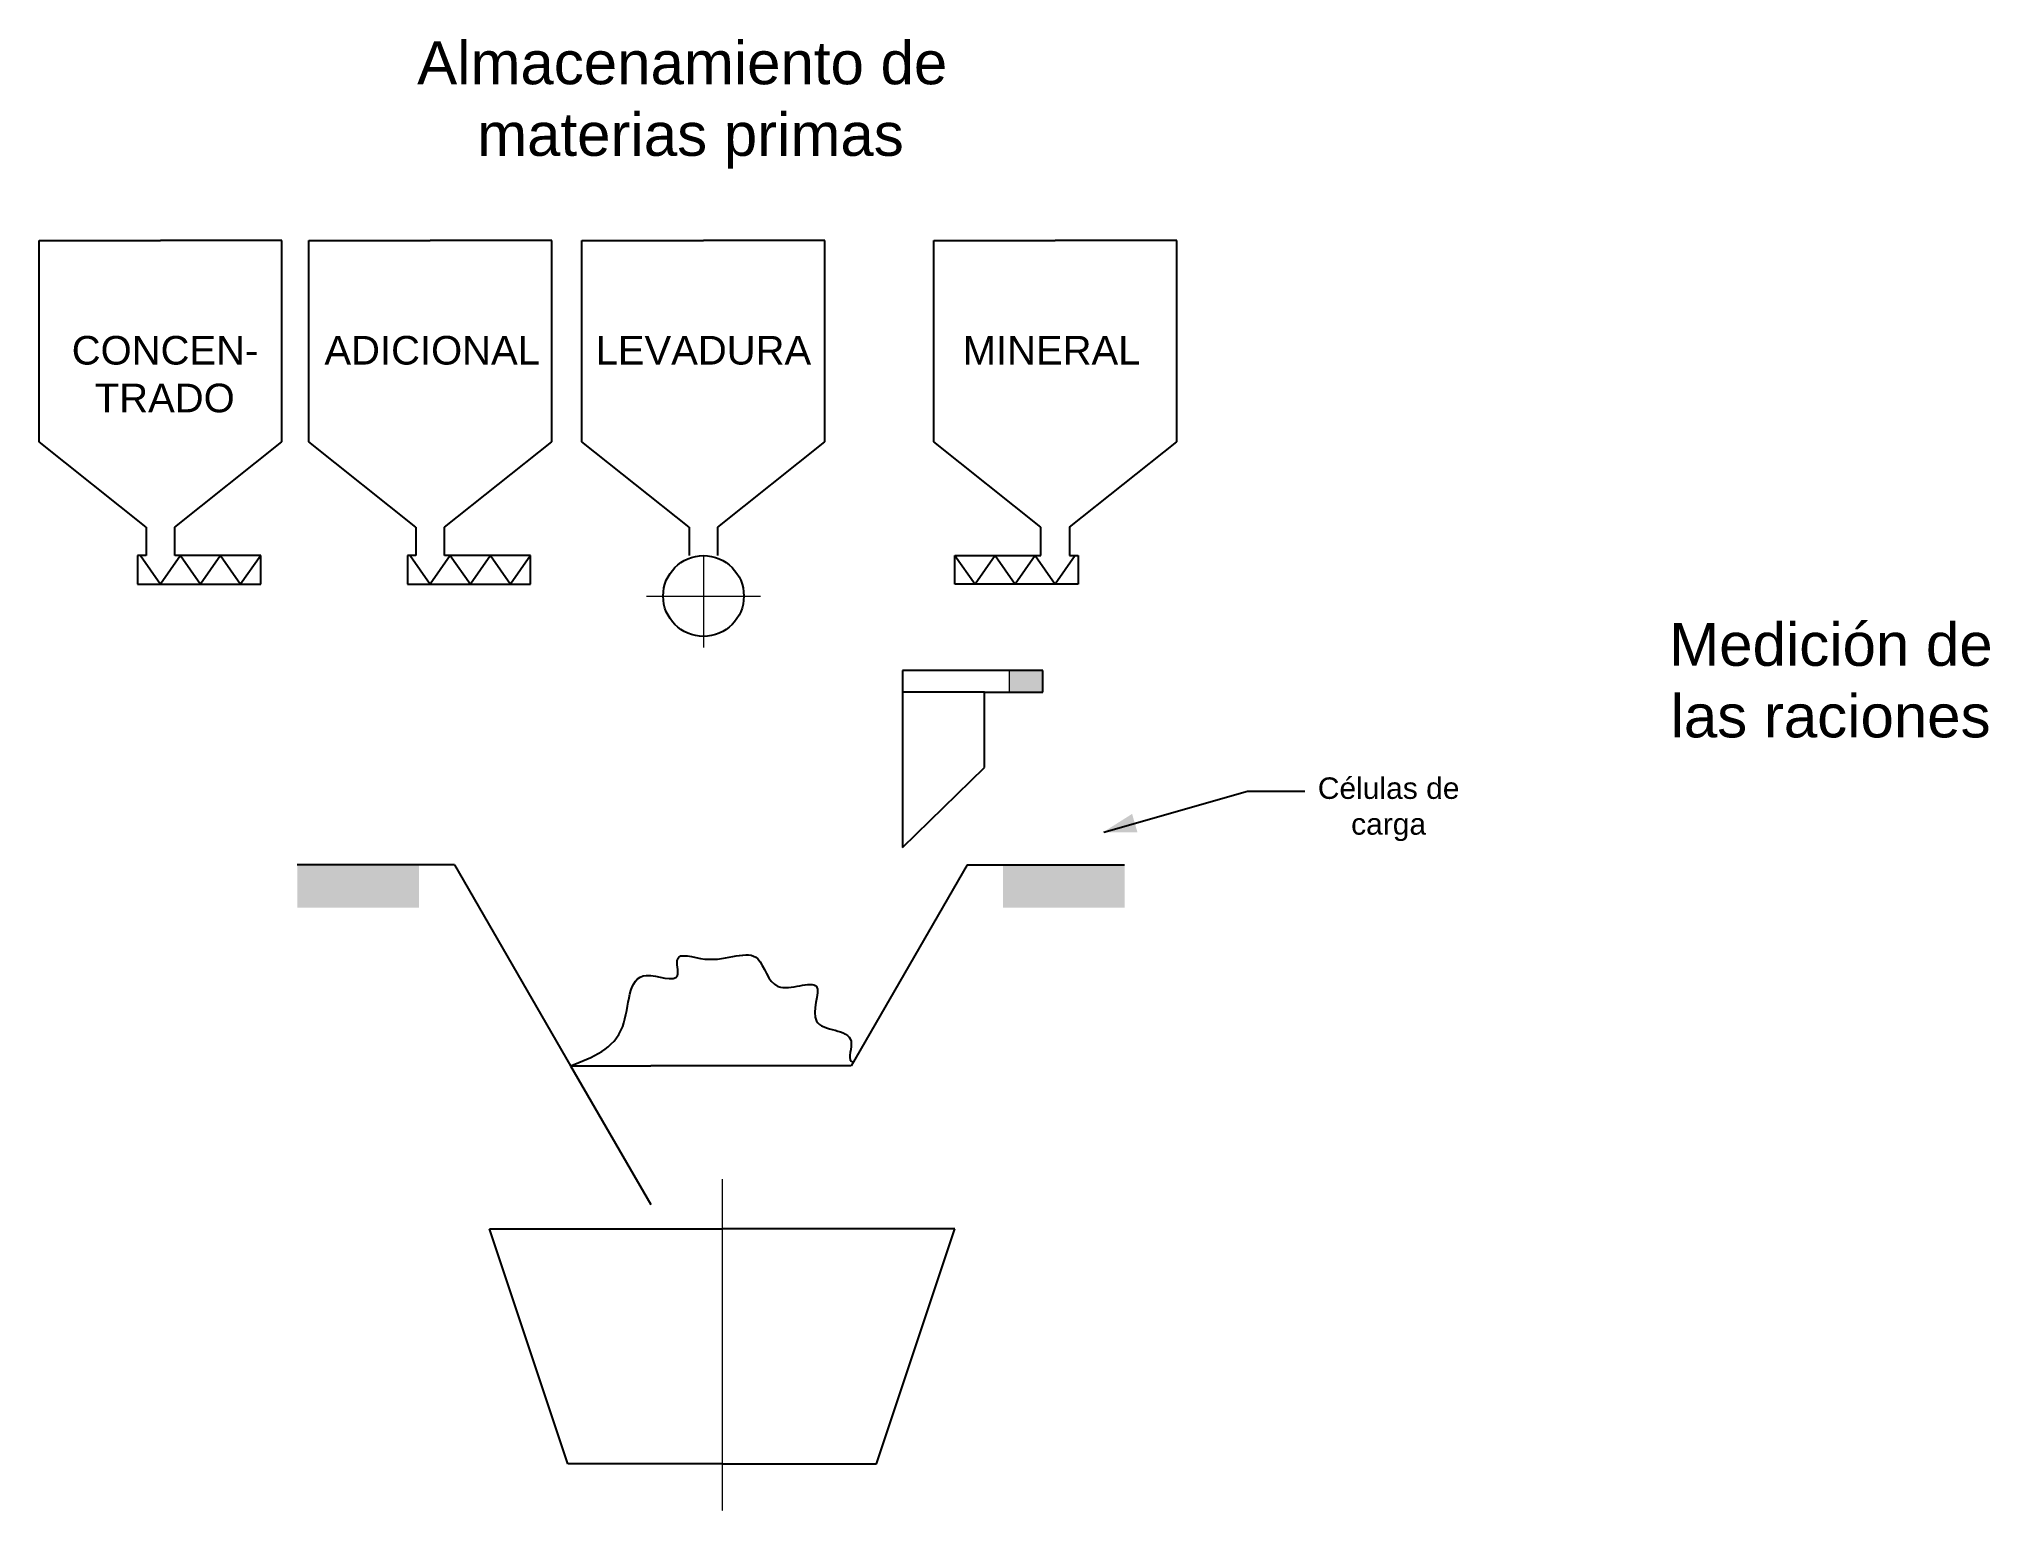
# Model space of a CAD drawing. Header units: millimetres. Extents: x 373 to 7188, y 1294 to 6435.
import ezdxf
from ezdxf import colors
from ezdxf.entities.mleader import LeaderData, LeaderLine
from ezdxf.math import Vec2, Vec3

# ---------------------------------------------------------------- set-up
doc = ezdxf.new("R2010")
doc.units = ezdxf.units.MM
doc.header["$LTSCALE"] = 0.1
doc.linetypes.add('ACAD_ISO10W100', pattern=[18, 12, -3, 0, -3])
for name, color, linetype in [('ConveyorBelt', 7, 'Continuous'), ('Gates', 7, 'Continuous'), ('Hopper', 7, 'Continuous'), ('Texto', 7, 'Continuous'), ('UberCow', 7, 'Continuous')]:
    doc.layers.add(name, color=color, linetype=linetype)
doc.layers.add('Trazo Punto', color=10, linetype='ACAD_ISO10W100', lineweight=18)
doc.styles.get("Standard").update_dxf_attribs({"font": 'arial.ttf'})

msp = doc.modelspace()

# ---------------------------------------------------------------- hatches: boundary and pattern name
at = {"layer": 'Gates'}
h = msp.add_hatch(color=256, dxfattribs=at)
h.dxf.hatch_style = 1
h.paths.add_polyline_path([(3879.7, 4229.6), (3763, 4229.6), (3763, 4154.2), (3879.7, 4154.2)])
h = msp.add_hatch(color=256, dxfattribs=at)
h.dxf.hatch_style = 1
h.paths.add_polyline_path([(4088.7, 3663.8), (4210.3, 3664.2), (4191.5, 3728.8)])
h = msp.add_hatch(color=256, dxfattribs=at)
h.dxf.hatch_style = 1
h.paths.add_polyline_path([(1700, 3550.4), (1575, 3550.4), (1275, 3550.4), (1275, 3400.8), (1700, 3400.8)])
h = msp.add_hatch(color=256, dxfattribs=at)
h.dxf.hatch_style = 1
h.paths.add_polyline_path([(3740.2, 3550.4), (3865.2, 3550.4), (4165.2, 3550.4), (4165.2, 3400.8), (3740.2, 3400.8)])

# ---------------------------------------------------------------- linework, layer by layer
at = {"layer": 'ConveyorBelt'}
for p, q in [((747.4, 4730.8), (747.4, 4630.8)), ((847.4, 4630.8), (847.4, 4730.8)), ((1689.9, 4730.8), (1689.9, 4630.8)), ((1789.9, 4630.8), (1789.9, 4730.8)), ((2644, 4730.8), (2644, 4630.8)), ((2744, 4630.8), (2744, 4730.8)), ((3872.8, 4630.8), (3872.8, 4730.8)), ((3972.8, 4730.8), (3972.8, 4630.8)), ((747.4, 4630.8), (717.4, 4630.8)), ((717.4, 4630.8), (717.4, 4530.8)), ((727.3, 4630.8), (797.3, 4530.8)), ((867.4, 4630.8), (797.3, 4530.8)), ((1147.4, 4630.8), (847.4, 4630.8)), ((867.4, 4630.8), (937.4, 4530.8)), ((1007.4, 4630.8), (937.4, 4530.8)), ((1007.4, 4630.8), (1077.4, 4530.8)), ((1147.4, 4630.8), (1077.4, 4530.8)), ((1147.4, 4530.8), (1147.4, 4630.8)), ((1689.9, 4630.8), (1659.9, 4630.8)), ((1659.9, 4630.8), (1659.9, 4530.8)), ((1669.8, 4630.8), (1739.8, 4530.8)), ((1809.8, 4630.8), (1739.8, 4530.8)), ((2089.9, 4630.8), (1789.9, 4630.8)), ((1809.8, 4630.8), (1879.8, 4530.8)), ((1949.9, 4630.8), (1879.8, 4530.8)), ((1949.9, 4630.8), (2019.9, 4530.8)), ((2089.9, 4630.8), (2019.9, 4530.8)), ((2089.9, 4530.8), (2089.9, 4630.8)), ((3572.8, 4530.8), (3572.8, 4630.8)), ((3572.8, 4630.8), (3872.8, 4630.8)), ((3572.8, 4630.8), (3642.8, 4530.8)), ((3712.8, 4630.8), (3642.8, 4530.8)), ((3712.8, 4630.8), (3782.8, 4530.8)), ((3852.8, 4630.8), (3782.8, 4530.8)), ((3852.8, 4630.8), (3922.9, 4530.8)), ((3992.9, 4630.8), (3922.9, 4530.8)), ((3972.8, 4630.8), (4002.8, 4630.8)), ((4002.8, 4630.8), (4002.8, 4530.8)), ((717.4, 4530.8), (747.4, 4530.8)), ((747.4, 4530.8), (1147.4, 4530.8)), ((1659.9, 4530.8), (1689.9, 4530.8)), ((1689.9, 4530.8), (2089.9, 4530.8)), ((3972.8, 4530.8), (3572.8, 4530.8)), ((4002.8, 4530.8), (3972.8, 4530.8))]:
    msp.add_line(p, q, dxfattribs=at)
at = {"layer": 'Gates'}
for p, q in [((3879.7, 4229.6), (3389.7, 4229.6)), ((3389.7, 4229.6), (3389.7, 4154.2)), ((3879.7, 4154.2), (3879.7, 4229.6)), ((3676.2, 4154.2), (3389.7, 4154.2)), ((3389.7, 4154.2), (3389.7, 3611.7)), ((3676.2, 3890.5), (3676.2, 4154.2)), ((3676.2, 4154.2), (3879.7, 4154.2)), ((3389.7, 3611.7), (3676.2, 3890.5)), ((1575, 3550.4), (1275, 3550.4)), ((1825, 3550.4), (1525, 3550.4)), ((1825, 3550.4), (2229.9, 2849.2)), ((3615.2, 3550.4), (3210.4, 2849.2)), ((3615.2, 3550.4), (3915.2, 3550.4)), ((3865.2, 3550.4), (4165.2, 3550.4)), ((2229.9, 2849.2), (2509.9, 2849.2)), ((2229.9, 2849.2), (2509.9, 2364.2)), ((3210.4, 2849.2), (2509.9, 2849.2)), ((2220.4, 1458.2), (1946.4, 2279.8)), ((1946.4, 2279.8), (2759.4, 2279.8)), ((3572.4, 2279.8), (2759.4, 2279.8)), ((3298.4, 1458.2), (3572.4, 2279.8)), ((2759.4, 1458.2), (2220.4, 1458.2)), ((2759.4, 1458.2), (3298.4, 1458.2))]:
    msp.add_line(p, q, dxfattribs=at)
msp.add_circle((2694.3, 4489.8), 141, dxfattribs=at)
at = {"layer": 'Hopper'}
for p, q in [((373, 5028.8), (373, 5731.2)), ((373, 5731.2), (797.3, 5731.2)), ((1221.7, 5731.2), (797.3, 5731.2)), ((1221.7, 5028.8), (1221.7, 5731.2)), ((1315.5, 5028.8), (1315.5, 5731.2)), ((1315.5, 5731.2), (1739.8, 5731.2)), ((2164.1, 5731.2), (1739.8, 5731.2)), ((2164.1, 5028.8), (2164.1, 5731.2)), ((2269.6, 5028.8), (2269.6, 5731.2)), ((2269.6, 5731.2), (2693.9, 5731.2)), ((3118.3, 5731.2), (2693.9, 5731.2)), ((3118.3, 5028.8), (3118.3, 5731.2)), ((3498.5, 5028.8), (3498.5, 5731.2)), ((3498.5, 5731.2), (3922.9, 5731.2)), ((4347.2, 5731.2), (3922.9, 5731.2)), ((4347.2, 5028.8), (4347.2, 5731.2)), ((747.4, 4730.8), (373, 5028.8)), ((847.2, 4730.8), (1221.7, 5028.8)), ((1689.9, 4730.8), (1315.5, 5028.8)), ((1789.7, 4730.8), (2164.1, 5028.8)), ((2644, 4730.8), (2269.6, 5028.8)), ((2743.8, 4730.8), (3118.3, 5028.8)), ((3873, 4730.8), (3498.5, 5028.8)), ((3972.8, 4730.8), (4347.2, 5028.8))]:
    msp.add_line(p, q, dxfattribs=at)
at = {"layer": 'Trazo Punto'}
for p, q in [((2694.3, 4630.8), (2694.3, 4310.3)), ((2495.3, 4489.8), (2892.9, 4489.8)), ((3763, 4154.2), (3763, 4229.6)), ((2759.4, 2453.3), (2759.4, 1293.9))]:
    msp.add_line(p, q, dxfattribs=at)
at = {"layer": 'UberCow'}
msp.add_open_spline([(2229.9, 2849.2), (2306.4, 2878.1), (2449, 2931.9), (2421.1, 3218.9), (2626.4, 3123), (2583.2, 3256.8), (2746, 3189.7), (2891.4, 3288), (2929.1, 3075.9), (3140.5, 3182.9), (3031.3, 2957.5), (3246.4, 2986), (3195.5, 2869.9), (3214.3, 2862.1), (3217.5, 2861.5)], degree=3, knots=[0, 0, 0, 0, 126.544816, 235.904337, 296.184757, 328.060663, 381.249391, 484.080654, 549.988217, 624.452251, 691.745951, 769.57188, 808.531381, 814.876189, 814.876189, 814.876189, 814.876189], dxfattribs=at)

# ---------------------------------------------------------------- texts
at = {"layer": 'Texto'}
for s, width, insert, char_height, attachment_point in [('\\pi1203.83536;Almacenamiento de\\P\\pi1355.21667; materias primas', 4251.054, (490.2, 6427.4), 150, 1), ('\\pi-21.64315;CONCEN-\\P\\pi58.95031;TRADO', 597.3, (508.9, 5398.3), 100, 1), ('\\pi-75.36075;ADICIONAL', 597.3, (1445.4, 5398.3), 100, 1), ('LEVADURA', 607.811, (2317.4, 5398.3), 100, 1), ('MINERAL', 597.3, (4220.6, 5398.3), 100, 3), ('\\pi1572.6962;Medición de \\P\\pi1577.19825;las raciones', 4251.054, (4495.2, 4396), 150, 1)]:
    msp.add_mtext_dynamic_manual_height_columns(s, width=width, gutter_width=12.5, heights=[0], dxfattribs=dict(at, insert=insert, char_height=char_height, attachment_point=attachment_point))

# ---------------------------------------------------------------- leaders
at = {"layer": 'Gates'}
ml = msp.add_multileader_mtext('Standard', dxfattribs=at)
ml.set_content('Células de\\Pcarga', color=256)
ml.set_leader_properties()
ml.build(insert=Vec2(0, 0))
ml.multileader.update_dxf_attribs({"dogleg_length": 200})
ctx = ml.context
ctx.base_point, ctx.char_height, ctx.landing_gap_size, ctx.plane_origin = Vec3(4795, 3807.7), 75, 50, Vec3(5604.8, 3814.6)
ctx.text_align_type = 1
notes = []
notes.append((ctx, [(1, (1, 1, 0), (4595, 3807.7), (1, 0), 200, [(0, [(4088.7, 3663.8)], 0, [])])]))
ctx.mtext.insert, ctx.mtext.alignment, ctx.mtext.flow_direction = Vec3(5087.7, 3856.2), 2, 5
for ctx, leaders in notes:
    for number, flags, end, landing, length, lines in leaders:
        leader = LeaderData()
        leader.index, (leader.has_last_leader_line, leader.has_dogleg_vector, leader.attachment_direction) = number, flags
        leader.last_leader_point, leader.dogleg_vector, leader.dogleg_length = Vec3(end), Vec3(landing), length
        for number, points, colour, breaks in lines:
            line = LeaderLine()
            line.index, line.vertices, line.color, line.breaks = number, Vec3.list(points), colors.encode_raw_color(colour), breaks
            leader.lines.append(line)
        ctx.leaders.append(leader)

doc.saveas('drawing.dxf')
